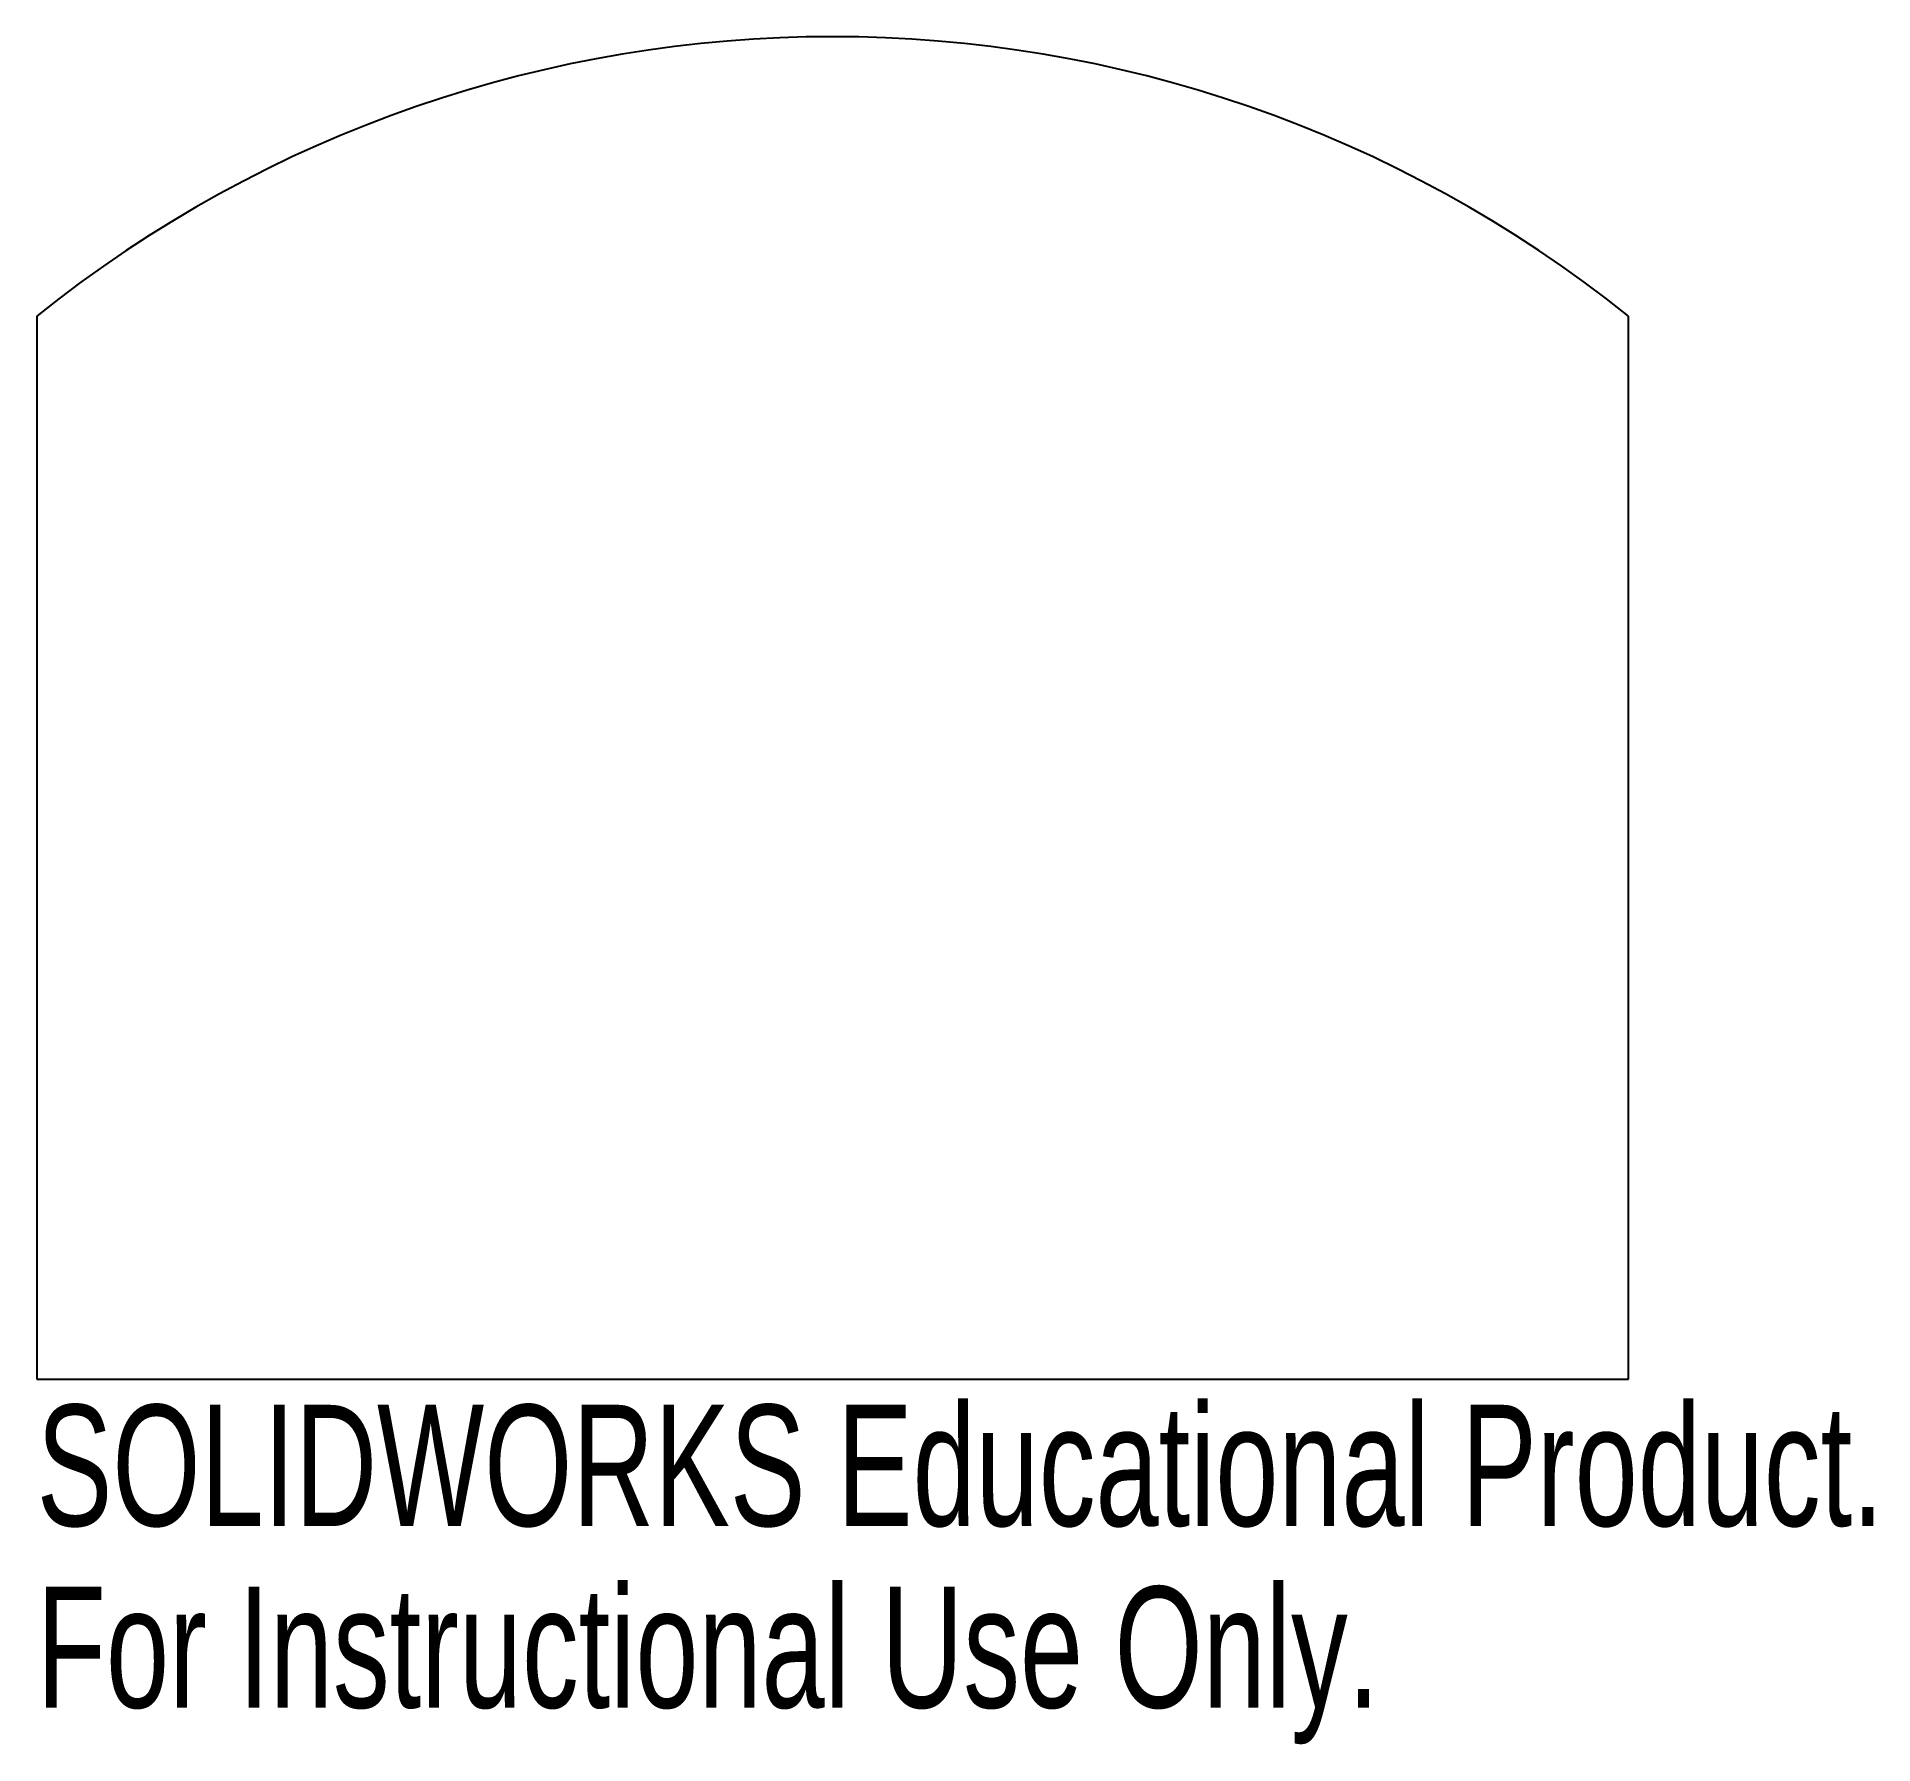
# Model space of a CAD drawing. Header units: inches. Extents: x -1.25 to 1.63, y -0.57 to 2.11.
import ezdxf

# ---------------------------------------------------------------- set-up
doc = ezdxf.new("R2010")
doc.units = ezdxf.units.IN
doc.header["$MEASUREMENT"] = 0
doc.styles.add('SLDTEXTSTYLE0', font='TXT', dxfattribs={"width": 0.7})

msp = doc.modelspace()

# ---------------------------------------------------------------- linework, layer by layer
at = {"color": 7, "linetype": 'Continuous', "lineweight": 25}
for p, q in [((-1.25, 1.67), (-1.25, 0)), ((1.25, 0), (1.25, 1.67)), ((-1.25, 0), (1.25, 0))]:
    msp.add_line(p, q, dxfattribs=at)
msp.add_arc((0, 0.1088), 2, 51.3178, 128.6822, dxfattribs=at)

# ---------------------------------------------------------------- texts
at = {"color": 7, "linetype": 'Continuous', "char_height": 0.1903, "attachment_point": 1, "style": 'SLDTEXTSTYLE0'}
for s, insert in [('SOLIDWORKS Educational Product.', (-1.25, -0.0401)), ('For Instructional Use Only.', (-1.25, -0.3256))]:
    msp.add_mtext(s, dxfattribs=dict(at, insert=insert))

doc.saveas('drawing.dxf')
